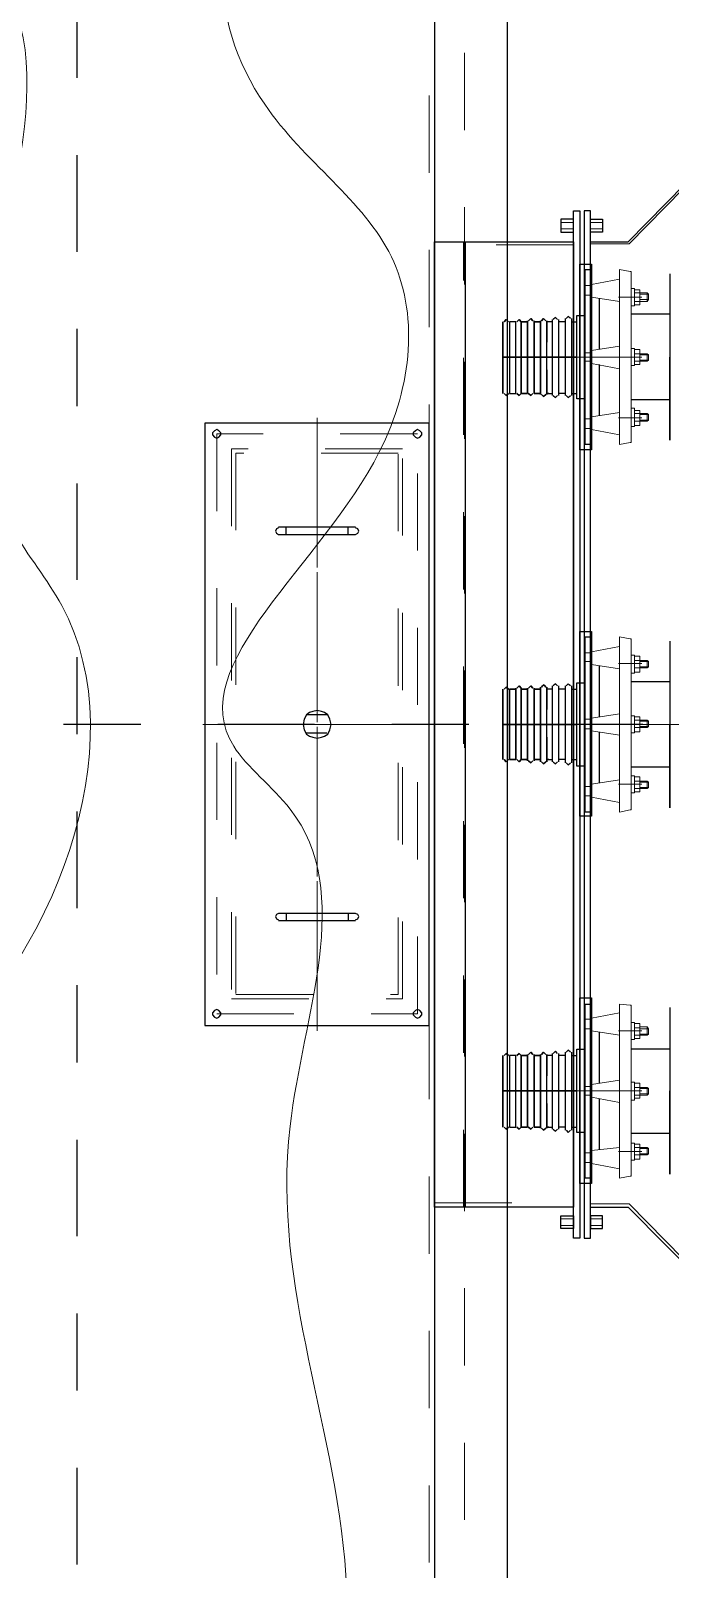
# Model space of a CAD drawing. Header units: metres. Extents: x 530959 to 531458, y 2674234 to 2674577.
# Drawn here: x 531160.26 to 531161.088, y 2674393.584 to 2674395.576 of the extents above; entities that cross this region are included whole.
import ezdxf

# ---------------------------------------------------------------- set-up
doc = ezdxf.new("R2010")
doc.units = ezdxf.units.M
doc.linetypes.add('CENTER', pattern=[2, 1.25, -0.25, 0.25, -0.25])
doc.linetypes.add('PDF_IMPORT', pattern=[1, 0.8, -0.2])
doc.layers.add('IDT', color=7, linetype='Continuous')

# ---------------------------------------------------------------- blocks, each defined once
blk = doc.blocks.new('IDT')
at = {"layer": 'IDT', "color": 8, "linetype": 'CENTER', "ltscale": 0.1}
for p, q in [((15.8275, 7.4232), (15.8275, 16.5476)), ((12.5447, 11.9854), (27.1642, 11.9854))]:
    blk.add_line(p, q, dxfattribs=at)
at = {"layer": 'IDT', "color": 0, "lineweight": 25}
for p, q in [((15.2701, 9.6603), (15.2701, 14.3091)), ((15.3642, 9.7654), (15.3642, 14.2039)), ((15.1138, 12.6105), (14.9382, 12.7876)), ((15.1622, 12.6382), (15.147, 12.6382)), ((15.147, 12.6382), (15.147, 12.6216)), ((15.1705, 12.6507), (15.1622, 12.6507)), ((15.1622, 12.6507), (15.1622, 11.3201)), ((15.1622, 12.6216), (15.1622, 12.6382)), ((15.1705, 11.3201), (15.1705, 12.6507)), ((15.1761, 12.6507), (15.1844, 12.6507)), ((15.1761, 11.3201), (15.1761, 12.6507)), ((15.1844, 12.6507), (15.1844, 11.3201)), ((15.1844, 12.6382), (15.201, 12.6382)), ((15.1844, 12.6216), (15.1844, 12.6382)), ((15.201, 12.6382), (15.201, 12.6216)), ((15.147, 12.6216), (15.1622, 12.6216)), ((15.201, 12.6216), (15.1844, 12.6216)), ((15.1622, 12.6105), (15.1138, 12.6105)), ((15.1844, 12.6105), (15.3642, 12.6105)), ((15.1844, 11.3602), (15.1844, 12.6105)), ((15.3241, 12.6105), (15.3241, 11.3602)), ((15.3642, 12.6105), (15.3642, 11.3602)), ((15.1609, 12.3394), (15.1609, 12.5801)), ((15.1609, 12.5801), (15.1761, 12.5801)), ((15.1609, 12.3477), (15.1609, 12.5732)), ((15.1609, 12.5732), (15.1692, 12.5732)), ((15.1692, 12.5732), (15.1692, 12.3477)), ((15.1761, 12.5801), (15.1761, 12.3394)), ((15.0599, 12.4598), (15.0599, 12.5677)), ((15.0599, 12.5677), (15.0599, 12.4598)), ((15.1512, 12.4708), (15.1512, 12.5359)), ((15.0599, 12.5151), (15.1097, 12.5151)), ((15.1692, 12.5137), (15.1802, 12.5137)), ((15.1802, 12.5137), (15.1802, 12.4058)), ((15.1913, 12.5137), (15.1885, 12.511)), ((15.1941, 12.511), (15.1913, 12.5137)), ((15.1871, 12.5068), (15.1802, 12.5068)), ((15.1871, 12.4598), (15.1871, 12.511)), ((15.1954, 12.4598), (15.1954, 12.511)), ((15.1954, 12.5068), (15.2037, 12.5068)), ((15.2037, 12.4598), (15.2037, 12.5096)), ((15.2079, 12.5123), (15.2051, 12.5096)), ((15.2106, 12.5096), (15.2079, 12.5123)), ((15.212, 12.4598), (15.212, 12.5096)), ((15.2189, 12.5068), (15.212, 12.5068)), ((15.2162, 12.5068), (15.2189, 12.5068)), ((15.2189, 12.4764), (15.2189, 12.5082)), ((15.2189, 12.5082), (15.2189, 12.4598)), ((15.2203, 12.5082), (15.2231, 12.511)), ((15.2231, 12.511), (15.2203, 12.5082)), ((15.2231, 12.511), (15.2259, 12.5082)), ((15.2259, 12.5082), (15.2231, 12.511)), ((15.2272, 12.4598), (15.2272, 12.5082)), ((15.2272, 12.5082), (15.2272, 12.4598)), ((15.2355, 12.5068), (15.2272, 12.5068)), ((15.2272, 12.5068), (15.2355, 12.5068)), ((15.2355, 12.4598), (15.2355, 12.5068)), ((15.2355, 12.5068), (15.2355, 12.4598)), ((15.2355, 12.4598), (15.2355, 12.5068)), ((15.2369, 12.5068), (15.2397, 12.5096)), ((15.2397, 12.5096), (15.2369, 12.5068)), ((15.2397, 12.5096), (15.2425, 12.5068)), ((15.2425, 12.5068), (15.2397, 12.5096)), ((15.2521, 12.5068), (15.2438, 12.5068)), ((15.2438, 12.5068), (15.2438, 12.4598)), ((15.2438, 12.4598), (15.2438, 12.5068)), ((15.2438, 12.5068), (15.2521, 12.5068)), ((15.2521, 12.5068), (15.2549, 12.5096)), ((15.2549, 12.5096), (15.2521, 12.5068)), ((15.2521, 12.4598), (15.2521, 12.5068)), ((15.2521, 12.5068), (15.2521, 12.4598)), ((15.2549, 12.5096), (15.2577, 12.5068)), ((15.2577, 12.5068), (15.2549, 12.5096)), ((15.2674, 12.5068), (15.2591, 12.5068)), ((15.2591, 12.5068), (15.2591, 12.4598)), ((15.2674, 12.5068), (15.2591, 12.5068)), ((15.2591, 12.5068), (15.2591, 12.4598)), ((15.2674, 12.4598), (15.2674, 12.5068)), ((15.2674, 12.4598), (15.2674, 12.5068)), ((15.2687, 12.5068), (15.2715, 12.5096)), ((15.2715, 12.5096), (15.2687, 12.5068)), ((15.2715, 12.5096), (15.2743, 12.5068)), ((15.2743, 12.5068), (15.2715, 12.5096)), ((15.2757, 12.4598), (15.2757, 12.5068)), ((15.2757, 12.5068), (15.2757, 12.4141)), ((15.2757, 12.4141), (15.2757, 12.5068)), ((15.2757, 12.5068), (15.2757, 12.4598)), ((15.0599, 12.3519), (15.0599, 12.4598)), ((15.2757, 12.4598), (15.1802, 12.4598)), ((15.1802, 12.4598), (15.2757, 12.4598)), ((15.1871, 12.41), (15.1871, 12.4598)), ((15.1954, 12.41), (15.1954, 12.4598)), ((15.2037, 12.4114), (15.2037, 12.4598)), ((15.212, 12.4114), (15.212, 12.4598)), ((15.2189, 12.4598), (15.2189, 12.4128)), ((15.2272, 12.4598), (15.2272, 12.4128)), ((15.2272, 12.4128), (15.2272, 12.4598)), ((15.2355, 12.4128), (15.2355, 12.4598)), ((15.2355, 12.4598), (15.2355, 12.4128)), ((15.2355, 12.4128), (15.2355, 12.4598)), ((15.2438, 12.4598), (15.2438, 12.4128)), ((15.2438, 12.4128), (15.2438, 12.4598)), ((15.2521, 12.4598), (15.2521, 12.4141)), ((15.2521, 12.4141), (15.2521, 12.4598)), ((15.2591, 12.4598), (15.2591, 12.4141)), ((15.2591, 12.4598), (15.2591, 12.4141)), ((15.2674, 12.4141), (15.2674, 12.4598)), ((15.2674, 12.4141), (15.2674, 12.4598)), ((15.1512, 12.3837), (15.1512, 12.4501)), ((15.2189, 12.4128), (15.2189, 12.4404)), ((15.1871, 12.4141), (15.1802, 12.4141)), ((15.1954, 12.4141), (15.2037, 12.4141)), ((15.212, 12.4141), (15.2189, 12.4141)), ((15.2355, 12.4141), (15.2272, 12.4141)), ((15.2272, 12.4141), (15.2355, 12.4141)), ((15.2521, 12.4141), (15.2438, 12.4141)), ((15.2438, 12.4141), (15.2521, 12.4141)), ((15.2549, 12.4114), (15.2521, 12.4141)), ((15.2521, 12.4141), (15.2549, 12.4114)), ((15.2577, 12.4141), (15.2549, 12.4114)), ((15.2549, 12.4114), (15.2577, 12.4141)), ((15.2591, 12.4141), (15.2674, 12.4141)), ((15.2591, 12.4141), (15.2674, 12.4141)), ((15.2715, 12.4114), (15.2687, 12.4141)), ((15.2687, 12.4141), (15.2715, 12.4114)), ((15.2743, 12.4141), (15.2715, 12.4114)), ((15.2715, 12.4114), (15.2743, 12.4141)), ((15.0599, 12.4058), (15.1097, 12.4058)), ((15.1802, 12.4058), (15.1692, 12.4058)), ((15.1885, 12.41), (15.1913, 12.4072)), ((15.1913, 12.4072), (15.1941, 12.41)), ((15.2051, 12.4114), (15.2079, 12.4086)), ((15.2079, 12.4086), (15.2106, 12.4114)), ((15.2231, 12.41), (15.2203, 12.4128)), ((15.2203, 12.4128), (15.2231, 12.41)), ((15.2259, 12.4128), (15.2231, 12.41)), ((15.2231, 12.41), (15.2259, 12.4128)), ((15.2397, 12.41), (15.2369, 12.4128)), ((15.2369, 12.4128), (15.2397, 12.41)), ((15.2425, 12.4128), (15.2397, 12.41)), ((15.2397, 12.41), (15.2425, 12.4128)), ((15.6616, 12.3754), (15.3711, 12.3754)), ((15.3711, 12.3754), (15.3711, 11.5953)), ((15.6616, 12.3754), (15.3711, 12.3754)), ((15.3711, 12.3754), (15.3711, 11.5953)), ((15.6616, 11.5953), (15.6616, 12.3754)), ((15.6616, 11.5953), (15.6616, 12.3754)), ((15.3835, 12.3643), (15.3808, 12.3616)), ((15.3835, 12.3643), (15.3808, 12.3616)), ((15.3808, 12.3616), (15.3808, 12.3588)), ((15.3808, 12.3616), (15.3808, 12.3588)), ((15.3808, 12.3588), (15.3835, 12.356)), ((15.3808, 12.3588), (15.3835, 12.356)), ((15.3863, 12.3657), (15.3835, 12.3643)), ((15.3863, 12.3657), (15.3835, 12.3643)), ((15.3835, 12.356), (15.3863, 12.3547)), ((15.3835, 12.356), (15.3863, 12.3547)), ((15.3891, 12.3643), (15.3863, 12.3657)), ((15.3891, 12.3643), (15.3863, 12.3657)), ((15.3863, 12.3547), (15.3891, 12.356)), ((15.3863, 12.3547), (15.3891, 12.356)), ((15.3918, 12.3616), (15.3891, 12.3643)), ((15.3918, 12.3616), (15.3891, 12.3643)), ((15.3891, 12.356), (15.3918, 12.3588)), ((15.3891, 12.356), (15.3918, 12.3588)), ((15.3918, 12.3588), (15.3918, 12.3616)), ((15.3918, 12.3588), (15.3918, 12.3616)), ((15.6436, 12.3643), (15.6408, 12.3616)), ((15.6436, 12.3643), (15.6408, 12.3616)), ((15.6408, 12.3616), (15.6408, 12.3588)), ((15.6408, 12.3616), (15.6408, 12.3588)), ((15.6408, 12.3588), (15.6436, 12.356)), ((15.6408, 12.3588), (15.6436, 12.356)), ((15.6463, 12.3657), (15.6436, 12.3643)), ((15.6463, 12.3657), (15.6436, 12.3643)), ((15.6436, 12.356), (15.6463, 12.3547)), ((15.6436, 12.356), (15.6463, 12.3547)), ((15.6491, 12.3643), (15.6463, 12.3657)), ((15.6491, 12.3643), (15.6463, 12.3657)), ((15.6463, 12.3547), (15.6491, 12.356)), ((15.6463, 12.3547), (15.6491, 12.356)), ((15.6519, 12.3616), (15.6491, 12.3643)), ((15.6519, 12.3616), (15.6491, 12.3643)), ((15.6491, 12.356), (15.6519, 12.3588)), ((15.6491, 12.356), (15.6519, 12.3588)), ((15.6519, 12.3588), (15.6519, 12.3616)), ((15.6519, 12.3588), (15.6519, 12.3616)), ((15.1692, 12.3477), (15.1609, 12.3477)), ((15.1761, 12.3394), (15.1609, 12.3394)), ((15.4638, 12.2371), (15.4624, 12.2343)), ((15.4624, 12.2343), (15.4638, 12.2316)), ((15.4665, 12.2385), (15.4638, 12.2371)), ((15.4665, 12.2399), (15.4762, 12.2399)), ((15.4762, 12.2399), (15.5564, 12.2399)), ((15.4762, 12.2302), (15.4762, 12.2399)), ((15.5564, 12.2399), (15.5661, 12.2399)), ((15.5564, 12.2302), (15.5564, 12.2399)), ((15.5689, 12.2371), (15.5661, 12.2385)), ((15.5703, 12.2343), (15.5689, 12.2371)), ((15.5689, 12.2316), (15.5703, 12.2343)), ((15.4638, 12.2316), (15.4665, 12.2302)), ((15.4665, 12.2302), (15.4762, 12.2302)), ((15.4762, 12.2302), (15.5661, 12.2302)), ((15.5661, 12.2302), (15.5689, 12.2316)), ((15.1609, 11.865), (15.1609, 12.1043)), ((15.1609, 12.1043), (15.1761, 12.1043)), ((15.1609, 11.8719), (15.1609, 12.0988)), ((15.1609, 12.0988), (15.1692, 12.0988)), ((15.1692, 12.0988), (15.1692, 11.8719)), ((15.1761, 12.1043), (15.1761, 11.865)), ((15.0599, 11.9854), (15.0599, 12.0932)), ((15.0599, 12.0932), (15.0599, 11.9854)), ((15.1512, 11.995), (15.1512, 12.0614)), ((15.0599, 12.0407), (15.1097, 12.0407)), ((15.1692, 12.0393), (15.1802, 12.0393)), ((15.1802, 12.0393), (15.1802, 11.9314)), ((15.1871, 11.9854), (15.1871, 12.0352)), ((15.1913, 12.0379), (15.1885, 12.0352)), ((15.1941, 12.0352), (15.1913, 12.0379)), ((15.1954, 11.9854), (15.1954, 12.0352)), ((15.2079, 12.0365), (15.2051, 12.0338)), ((15.2106, 12.0338), (15.2079, 12.0365)), ((15.2203, 12.0338), (15.2231, 12.0365)), ((15.2231, 12.0365), (15.2203, 12.0338)), ((15.2231, 12.0365), (15.2259, 12.0338)), ((15.2259, 12.0338), (15.2231, 12.0365)), ((15.2369, 12.0324), (15.2397, 12.0352)), ((15.2397, 12.0352), (15.2369, 12.0324)), ((15.2397, 12.0352), (15.2425, 12.0324)), ((15.2425, 12.0324), (15.2397, 12.0352)), ((15.1871, 12.031), (15.1802, 12.031)), ((15.1954, 12.031), (15.2037, 12.031)), ((15.2037, 11.9854), (15.2037, 12.0338)), ((15.212, 11.9854), (15.212, 12.0338)), ((15.2189, 12.031), (15.212, 12.031)), ((15.2162, 12.031), (15.2189, 12.031)), ((15.2189, 12.002), (15.2189, 12.0338)), ((15.2189, 12.0338), (15.2189, 11.9854)), ((15.2272, 11.9854), (15.2272, 12.0338)), ((15.2272, 12.0338), (15.2272, 11.9854)), ((15.2355, 12.031), (15.2272, 12.031)), ((15.2272, 12.031), (15.2355, 12.031)), ((15.2355, 11.9854), (15.2355, 12.0324)), ((15.2355, 12.0324), (15.2355, 11.9854)), ((15.2355, 11.9854), (15.2355, 12.0324)), ((15.2438, 11.9854), (15.2438, 12.0324)), ((15.2438, 12.0324), (15.2438, 11.9854)), ((15.2521, 12.031), (15.2438, 12.031)), ((15.2438, 12.031), (15.2521, 12.031)), ((15.2521, 12.031), (15.2549, 12.0338)), ((15.2549, 12.0338), (15.2521, 12.031)), ((15.2521, 11.9854), (15.2521, 12.031)), ((15.2521, 12.031), (15.2521, 11.9854)), ((15.2549, 12.0338), (15.2577, 12.031)), ((15.2577, 12.031), (15.2549, 12.0338)), ((15.2674, 12.031), (15.2591, 12.031)), ((15.2591, 12.031), (15.2591, 11.9854)), ((15.2591, 11.9854), (15.2591, 12.031)), ((15.2591, 12.031), (15.2674, 12.031)), ((15.2674, 11.9854), (15.2674, 12.031)), ((15.2674, 12.031), (15.2674, 11.9854)), ((15.2687, 12.031), (15.2715, 12.0338)), ((15.2715, 12.0338), (15.2687, 12.031)), ((15.2715, 12.0338), (15.2743, 12.031)), ((15.2743, 12.031), (15.2715, 12.0338)), ((15.2757, 11.9854), (15.2757, 12.031)), ((15.2757, 12.031), (15.2757, 11.9397)), ((15.2757, 11.9397), (15.2757, 12.031)), ((15.2757, 12.031), (15.2757, 11.9854)), ((15.5025, 11.9978), (15.4997, 11.9923)), ((15.5066, 12.0006), (15.5025, 11.9978)), ((15.5302, 11.9964), (15.5039, 11.9964)), ((15.5108, 12.002), (15.5066, 12.0006)), ((15.5163, 12.0033), (15.5108, 12.002)), ((15.5219, 12.002), (15.5163, 12.0033)), ((15.526, 12.0006), (15.5219, 12.002)), ((15.5302, 11.9978), (15.526, 12.0006)), ((15.5329, 11.9923), (15.5302, 11.9978)), ((15.0599, 11.8775), (15.0599, 11.9854)), ((15.1512, 11.9093), (15.1512, 11.9757)), ((15.2757, 11.9854), (15.1802, 11.9854)), ((15.1802, 11.9854), (15.2757, 11.9854)), ((15.1871, 11.9356), (15.1871, 11.9854)), ((15.1954, 11.9356), (15.1954, 11.9854)), ((15.2037, 11.9356), (15.2037, 11.9854)), ((15.212, 11.9356), (15.212, 11.9854)), ((15.2189, 11.9854), (15.2189, 11.937)), ((15.2272, 11.9854), (15.2272, 11.937)), ((15.2272, 11.937), (15.2272, 11.9854)), ((15.2355, 11.9854), (15.2355, 11.9383)), ((15.2355, 11.9383), (15.2355, 11.9854)), ((15.2355, 11.9383), (15.2355, 11.9854)), ((15.2438, 11.9854), (15.2438, 11.9383)), ((15.2438, 11.9383), (15.2438, 11.9854)), ((15.2521, 11.9383), (15.2521, 11.9854)), ((15.2521, 11.9854), (15.2521, 11.9383)), ((15.2591, 11.9854), (15.2591, 11.9383)), ((15.2591, 11.9383), (15.2591, 11.9854)), ((15.2674, 11.9854), (15.2674, 11.9397)), ((15.2674, 11.9397), (15.2674, 11.9854)), ((15.4997, 11.9923), (15.4983, 11.9854)), ((15.4983, 11.9854), (15.4997, 11.9784)), ((15.4997, 11.9784), (15.5025, 11.9729)), ((15.5302, 11.9729), (15.5329, 11.9784)), ((15.5343, 11.9854), (15.5329, 11.9923)), ((15.5329, 11.9784), (15.5343, 11.9854)), ((15.2189, 11.937), (15.2189, 11.966)), ((15.5025, 11.9729), (15.5066, 11.9701)), ((15.5039, 11.9729), (15.5302, 11.9729)), ((15.5066, 11.9701), (15.5108, 11.9688)), ((15.5108, 11.9688), (15.5163, 11.9674)), ((15.5163, 11.9674), (15.5219, 11.9688)), ((15.5219, 11.9688), (15.526, 11.9701)), ((15.526, 11.9701), (15.5302, 11.9729)), ((15.1871, 11.9397), (15.1802, 11.9397)), ((15.1885, 11.9356), (15.1899, 11.9342)), ((15.1913, 11.9328), (15.1941, 11.9356)), ((15.1954, 11.9397), (15.2037, 11.9397)), ((15.2051, 11.9356), (15.2065, 11.9342)), ((15.2079, 11.9328), (15.2106, 11.9356)), ((15.212, 11.9397), (15.2189, 11.9397)), ((15.2217, 11.9356), (15.2203, 11.937)), ((15.2203, 11.937), (15.2217, 11.9356)), ((15.2231, 11.9342), (15.2217, 11.9356)), ((15.2217, 11.9356), (15.2231, 11.9342)), ((15.2245, 11.9356), (15.2231, 11.9342)), ((15.2231, 11.9342), (15.2245, 11.9356)), ((15.2259, 11.937), (15.2245, 11.9356)), ((15.2245, 11.9356), (15.2259, 11.937)), ((15.2355, 11.9397), (15.2272, 11.9397)), ((15.2272, 11.9397), (15.2355, 11.9397)), ((15.2397, 11.9356), (15.2369, 11.9383)), ((15.2369, 11.9383), (15.2397, 11.9356)), ((15.2425, 11.9383), (15.2397, 11.9356)), ((15.2397, 11.9356), (15.2425, 11.9383)), ((15.2521, 11.9397), (15.2438, 11.9397)), ((15.2438, 11.9397), (15.2521, 11.9397)), ((15.2549, 11.9356), (15.2521, 11.9383)), ((15.2521, 11.9383), (15.2549, 11.9356)), ((15.2577, 11.9383), (15.2549, 11.9356)), ((15.2549, 11.9356), (15.2577, 11.9383)), ((15.2674, 11.9397), (15.2591, 11.9397)), ((15.2591, 11.9397), (15.2674, 11.9397)), ((15.2715, 11.937), (15.2687, 11.9397)), ((15.2687, 11.9397), (15.2715, 11.937)), ((15.2743, 11.9397), (15.2715, 11.937)), ((15.2715, 11.937), (15.2743, 11.9397)), ((15.0599, 11.93), (15.1097, 11.93)), ((15.1802, 11.9314), (15.1692, 11.9314)), ((15.1899, 11.9342), (15.1913, 11.9328)), ((15.2065, 11.9342), (15.2079, 11.9328)), ((15.1692, 11.8719), (15.1609, 11.8719)), ((15.1761, 11.865), (15.1609, 11.865)), ((15.4638, 11.7378), (15.4624, 11.735)), ((15.4665, 11.7392), (15.4638, 11.7378)), ((15.5564, 11.7392), (15.4665, 11.7392)), ((15.4762, 11.7392), (15.4762, 11.7295)), ((15.5661, 11.7392), (15.5564, 11.7392)), ((15.5564, 11.7392), (15.5564, 11.7295)), ((15.5689, 11.7378), (15.5661, 11.7392)), ((15.5703, 11.735), (15.5689, 11.7378)), ((15.4624, 11.735), (15.4638, 11.7322)), ((15.4638, 11.7322), (15.4665, 11.7309)), ((15.4762, 11.7295), (15.4665, 11.7295)), ((15.5564, 11.7295), (15.4762, 11.7295)), ((15.5661, 11.7295), (15.5564, 11.7295)), ((15.5661, 11.7309), (15.5689, 11.7322)), ((15.5689, 11.7322), (15.5703, 11.735)), ((15.0599, 11.5096), (15.0599, 11.6174)), ((15.0599, 11.6174), (15.0599, 11.5096)), ((15.1609, 11.3892), (15.1609, 11.6299)), ((15.1609, 11.6299), (15.1761, 11.6299)), ((15.1609, 11.3961), (15.1609, 11.623)), ((15.1609, 11.623), (15.1692, 11.623)), ((15.1692, 11.623), (15.1692, 11.3961)), ((15.1761, 11.6299), (15.1761, 11.3892)), ((15.3835, 11.6133), (15.3808, 11.6105)), ((15.3835, 11.6133), (15.3808, 11.6105)), ((15.3808, 11.6105), (15.3808, 11.6078)), ((15.3808, 11.6105), (15.3808, 11.6078)), ((15.3808, 11.6078), (15.3835, 11.605)), ((15.3808, 11.6078), (15.3835, 11.605)), ((15.3863, 11.6147), (15.3835, 11.6133)), ((15.3863, 11.6147), (15.3835, 11.6133)), ((15.3835, 11.605), (15.3863, 11.6036)), ((15.3835, 11.605), (15.3863, 11.6036)), ((15.3891, 11.6133), (15.3863, 11.6147)), ((15.3891, 11.6133), (15.3863, 11.6147)), ((15.3863, 11.6036), (15.3891, 11.605)), ((15.3863, 11.6036), (15.3891, 11.605)), ((15.3918, 11.6105), (15.3891, 11.6133)), ((15.3918, 11.6105), (15.3891, 11.6133)), ((15.3891, 11.605), (15.3918, 11.6078)), ((15.3891, 11.605), (15.3918, 11.6078)), ((15.3918, 11.6078), (15.3918, 11.6105)), ((15.3918, 11.6078), (15.3918, 11.6105)), ((15.6436, 11.6133), (15.6408, 11.6105)), ((15.6436, 11.6133), (15.6408, 11.6105)), ((15.6408, 11.6105), (15.6408, 11.6078)), ((15.6408, 11.6105), (15.6408, 11.6078)), ((15.6408, 11.6078), (15.6436, 11.605)), ((15.6408, 11.6078), (15.6436, 11.605)), ((15.6463, 11.6147), (15.6436, 11.6133)), ((15.6463, 11.6147), (15.6436, 11.6133)), ((15.6436, 11.605), (15.6463, 11.6036)), ((15.6436, 11.605), (15.6463, 11.6036)), ((15.6491, 11.6133), (15.6463, 11.6147)), ((15.6491, 11.6133), (15.6463, 11.6147)), ((15.6463, 11.6036), (15.6491, 11.605)), ((15.6463, 11.6036), (15.6491, 11.605)), ((15.6519, 11.6105), (15.6491, 11.6133)), ((15.6519, 11.6105), (15.6491, 11.6133)), ((15.6491, 11.605), (15.6519, 11.6078)), ((15.6491, 11.605), (15.6519, 11.6078)), ((15.6519, 11.6078), (15.6519, 11.6105)), ((15.6519, 11.6078), (15.6519, 11.6105)), ((15.1512, 11.5192), (15.1512, 11.5856)), ((15.3711, 11.5953), (15.6616, 11.5953)), ((15.3711, 11.5953), (15.6616, 11.5953)), ((15.0599, 11.5649), (15.1097, 11.5649)), ((15.1692, 11.5635), (15.1802, 11.5635)), ((15.1802, 11.5635), (15.1802, 11.4556)), ((15.1871, 11.5566), (15.1802, 11.5566)), ((15.1871, 11.5096), (15.1871, 11.5594)), ((15.1913, 11.5621), (15.1885, 11.5594)), ((15.1941, 11.5594), (15.1913, 11.5621)), ((15.1954, 11.5096), (15.1954, 11.5594)), ((15.1954, 11.5566), (15.2037, 11.5566)), ((15.2037, 11.5096), (15.2037, 11.5594)), ((15.2079, 11.5621), (15.2051, 11.5594)), ((15.2106, 11.5594), (15.2079, 11.5621)), ((15.212, 11.5096), (15.212, 11.5594)), ((15.2189, 11.5566), (15.212, 11.5566)), ((15.2162, 11.5566), (15.2189, 11.5566)), ((15.2189, 11.5262), (15.2189, 11.558)), ((15.2189, 11.558), (15.2189, 11.5096)), ((15.2203, 11.558), (15.2231, 11.5607)), ((15.2231, 11.5607), (15.2203, 11.558)), ((15.2231, 11.5607), (15.2259, 11.558)), ((15.2259, 11.558), (15.2231, 11.5607)), ((15.2272, 11.5096), (15.2272, 11.558)), ((15.2272, 11.558), (15.2272, 11.5096)), ((15.2355, 11.5566), (15.2272, 11.5566)), ((15.2272, 11.5566), (15.2355, 11.5566)), ((15.2355, 11.5096), (15.2355, 11.5566)), ((15.2355, 11.5566), (15.2355, 11.5096)), ((15.2355, 11.5096), (15.2355, 11.5566)), ((15.2369, 11.5566), (15.2397, 11.5594)), ((15.2397, 11.5594), (15.2369, 11.5566)), ((15.2397, 11.5594), (15.2425, 11.5566)), ((15.2425, 11.5566), (15.2397, 11.5594)), ((15.2521, 11.5566), (15.2438, 11.5566)), ((15.2438, 11.5566), (15.2438, 11.5096)), ((15.2438, 11.5096), (15.2438, 11.5566)), ((15.2438, 11.5566), (15.2521, 11.5566)), ((15.2521, 11.5566), (15.2549, 11.5594)), ((15.2549, 11.5594), (15.2521, 11.5566)), ((15.2521, 11.5096), (15.2521, 11.5566)), ((15.2521, 11.5566), (15.2521, 11.5096)), ((15.2549, 11.5594), (15.2577, 11.5566)), ((15.2577, 11.5566), (15.2549, 11.5594)), ((15.2674, 11.5566), (15.2591, 11.5566)), ((15.2591, 11.5566), (15.2591, 11.5096)), ((15.2674, 11.5566), (15.2591, 11.5566)), ((15.2591, 11.5566), (15.2591, 11.5096)), ((15.2674, 11.5096), (15.2674, 11.5566)), ((15.2674, 11.5096), (15.2674, 11.5566)), ((15.2687, 11.5566), (15.2715, 11.5594)), ((15.2715, 11.5594), (15.2687, 11.5566)), ((15.2715, 11.5594), (15.2743, 11.5566)), ((15.2743, 11.5566), (15.2715, 11.5594)), ((15.2757, 11.5096), (15.2757, 11.5566)), ((15.2757, 11.5566), (15.2757, 11.4639)), ((15.2757, 11.4639), (15.2757, 11.5566)), ((15.2757, 11.5566), (15.2757, 11.5096)), ((15.0599, 11.4017), (15.0599, 11.5096)), ((15.1512, 11.4335), (15.1512, 11.4999)), ((15.2757, 11.5096), (15.1802, 11.5096)), ((15.1802, 11.5096), (15.2757, 11.5096)), ((15.1871, 11.4598), (15.1871, 11.5096)), ((15.1954, 11.4598), (15.1954, 11.5096)), ((15.2037, 11.4611), (15.2037, 11.5096)), ((15.212, 11.4611), (15.212, 11.5096)), ((15.2189, 11.5096), (15.2189, 11.4625)), ((15.2272, 11.5096), (15.2272, 11.4625)), ((15.2272, 11.4625), (15.2272, 11.5096)), ((15.2355, 11.4625), (15.2355, 11.5096)), ((15.2355, 11.5096), (15.2355, 11.4625)), ((15.2355, 11.4625), (15.2355, 11.5096)), ((15.2438, 11.5096), (15.2438, 11.4625)), ((15.2438, 11.4625), (15.2438, 11.5096)), ((15.2521, 11.5096), (15.2521, 11.4639)), ((15.2521, 11.4639), (15.2521, 11.5096)), ((15.2591, 11.5096), (15.2591, 11.4639)), ((15.2591, 11.5096), (15.2591, 11.4639)), ((15.2674, 11.4639), (15.2674, 11.5096)), ((15.2674, 11.4639), (15.2674, 11.5096)), ((15.2189, 11.4625), (15.2189, 11.4902)), ((15.1871, 11.4639), (15.1802, 11.4639)), ((15.1885, 11.4598), (15.1913, 11.457)), ((15.1913, 11.457), (15.1941, 11.4598)), ((15.1954, 11.4639), (15.2037, 11.4639)), ((15.2051, 11.4611), (15.2079, 11.4584)), ((15.2079, 11.4584), (15.2106, 11.4611)), ((15.212, 11.4639), (15.2189, 11.4639)), ((15.2231, 11.4598), (15.2203, 11.4625)), ((15.2203, 11.4625), (15.2231, 11.4598)), ((15.2259, 11.4625), (15.2231, 11.4598)), ((15.2231, 11.4598), (15.2259, 11.4625)), ((15.2355, 11.4639), (15.2272, 11.4639)), ((15.2272, 11.4639), (15.2355, 11.4639)), ((15.2397, 11.4598), (15.2369, 11.4625)), ((15.2369, 11.4625), (15.2397, 11.4598)), ((15.2425, 11.4625), (15.2397, 11.4598)), ((15.2397, 11.4598), (15.2425, 11.4625)), ((15.2521, 11.4639), (15.2438, 11.4639)), ((15.2438, 11.4639), (15.2521, 11.4639)), ((15.2549, 11.4611), (15.2521, 11.4639)), ((15.2521, 11.4639), (15.2549, 11.4611)), ((15.2577, 11.4639), (15.2549, 11.4611)), ((15.2549, 11.4611), (15.2577, 11.4639)), ((15.2591, 11.4639), (15.2674, 11.4639)), ((15.2591, 11.4639), (15.2674, 11.4639)), ((15.2715, 11.4611), (15.2687, 11.4639)), ((15.2687, 11.4639), (15.2715, 11.4611)), ((15.2743, 11.4639), (15.2715, 11.4611)), ((15.2715, 11.4611), (15.2743, 11.4639)), ((15.0599, 11.4542), (15.1097, 11.4542)), ((15.1802, 11.4556), (15.1692, 11.4556)), ((15.1692, 11.3961), (15.1609, 11.3961)), ((15.1761, 11.3892), (15.1609, 11.3892)), ((15.1138, 11.3602), (14.9382, 11.1818)), ((15.1622, 11.3602), (15.1138, 11.3602)), ((15.3642, 11.3602), (15.1844, 11.3602)), ((15.147, 11.3311), (15.147, 11.3477)), ((15.147, 11.3477), (15.1622, 11.3477)), ((15.1622, 11.3477), (15.1622, 11.3311)), ((15.201, 11.3477), (15.1844, 11.3477)), ((15.1844, 11.3477), (15.1844, 11.3311)), ((15.201, 11.3311), (15.201, 11.3477)), ((15.1622, 11.3311), (15.147, 11.3311)), ((15.1622, 11.3201), (15.1705, 11.3201)), ((15.1844, 11.3201), (15.1761, 11.3201)), ((15.1844, 11.3311), (15.201, 11.3311))]:
    blk.add_line(p, q, dxfattribs=at)
at = {"layer": 'IDT', "color": 0, "linetype": 'PDF_IMPORT', "lineweight": 13, "ltscale": 0.113333}
blk.add_line((15.3254, 9.7156), (15.3254, 14.2537), dxfattribs=at)
at = {"layer": 'IDT', "color": 0, "linetype": 'PDF_IMPORT', "lineweight": 13, "ltscale": 0.0125}
for p, q in [((15.3711, 9.7709), (15.3711, 14.1984)), ((15.3268, 12.6105), (15.3268, 11.3602)), ((15.1124, 11.3629), (14.9368, 11.1845)), ((15.1622, 11.3629), (15.1124, 11.3629))]:
    blk.add_line(p, q, dxfattribs=at)
at = {"layer": 'IDT', "color": 0, "linetype": 'PDF_IMPORT', "lineweight": 13, "ltscale": 0.03}
for p, q in [((15.1124, 12.6064), (14.9368, 12.7848)), ((15.1622, 12.6064), (15.1124, 12.6064))]:
    blk.add_line(p, q, dxfattribs=at)
at = {"layer": 'IDT', "color": 0, "lineweight": 13}
for p, q in [((15.1622, 12.6341), (15.147, 12.6341)), ((15.147, 12.6341), (15.147, 12.6258)), ((15.1622, 12.6258), (15.1622, 12.6341)), ((15.1844, 12.6341), (15.201, 12.6341)), ((15.1844, 12.6258), (15.1844, 12.6341)), ((15.201, 12.6341), (15.201, 12.6258)), ((15.147, 12.6258), (15.1622, 12.6258)), ((15.201, 12.6258), (15.1844, 12.6258)), ((15.1111, 12.5704), (15.1249, 12.5732)), ((15.1249, 12.5732), (15.1249, 12.5704)), ((15.1097, 12.5691), (15.1097, 12.5704)), ((15.1097, 12.5704), (15.1111, 12.5704)), ((15.1097, 12.3519), (15.1097, 12.5691)), ((15.1249, 12.5704), (15.1249, 12.3505)), ((15.1249, 12.5608), (15.1609, 12.5538)), ((15.1609, 12.5538), (15.1609, 12.5372)), ((15.1609, 12.5525), (15.1705, 12.5525)), ((15.1609, 12.54), (15.1609, 12.5525)), ((15.1705, 12.5525), (15.1705, 12.54)), ((15.0875, 12.5414), (15.0889, 12.5428)), ((15.0875, 12.5345), (15.0875, 12.5414)), ((15.0875, 12.5414), (15.0986, 12.5414)), ((15.0875, 12.5345), (15.0889, 12.5331)), ((15.0986, 12.5345), (15.0875, 12.5345)), ((15.0889, 12.5331), (15.0889, 12.5428)), ((15.0889, 12.5428), (15.0986, 12.5428)), ((15.0986, 12.5331), (15.0889, 12.5331)), ((15.1263, 12.5386), (15.0958, 12.5386)), ((15.1055, 12.5483), (15.0986, 12.5483)), ((15.0986, 12.5483), (15.0986, 12.5428)), ((15.0986, 12.5303), (15.0986, 12.5455)), ((15.0986, 12.5428), (15.0986, 12.5331)), ((15.0986, 12.5428), (15.1055, 12.5428)), ((15.0986, 12.5331), (15.1055, 12.5331)), ((15.0986, 12.5289), (15.0986, 12.5331)), ((15.1097, 12.5497), (15.1055, 12.5497)), ((15.1055, 12.5497), (15.1055, 12.5276)), ((15.1055, 12.5428), (15.1055, 12.5483)), ((15.1055, 12.5303), (15.1055, 12.5455)), ((15.1055, 12.5331), (15.1055, 12.5428)), ((15.1055, 12.5331), (15.1055, 12.5289)), ((15.1097, 12.5276), (15.1097, 12.5497)), ((15.1609, 12.5372), (15.1249, 12.5331)), ((15.1705, 12.54), (15.1609, 12.54)), ((15.1055, 12.5289), (15.0986, 12.5289)), ((15.1055, 12.5276), (15.1097, 12.5276)), ((15.1249, 12.475), (15.1609, 12.4681)), ((15.0875, 12.4639), (15.0889, 12.4653)), ((15.0875, 12.457), (15.0875, 12.4639)), ((15.0875, 12.4639), (15.0986, 12.4639)), ((15.0875, 12.457), (15.0889, 12.4556)), ((15.0986, 12.457), (15.0875, 12.457)), ((15.0889, 12.4556), (15.0889, 12.4653)), ((15.0889, 12.4653), (15.0986, 12.4653)), ((15.0986, 12.4556), (15.0889, 12.4556)), ((15.1263, 12.4598), (15.0958, 12.4598)), ((15.1055, 12.4695), (15.0986, 12.4695)), ((15.0986, 12.4695), (15.0986, 12.4653)), ((15.0986, 12.4529), (15.0986, 12.4681)), ((15.0986, 12.4653), (15.0986, 12.4556)), ((15.0986, 12.4653), (15.1055, 12.4653)), ((15.0986, 12.4556), (15.1055, 12.4556)), ((15.0986, 12.4501), (15.0986, 12.4556)), ((15.1097, 12.4722), (15.1055, 12.4722)), ((15.1055, 12.4722), (15.1055, 12.4487)), ((15.1055, 12.4653), (15.1055, 12.4695)), ((15.1055, 12.4529), (15.1055, 12.4681)), ((15.1055, 12.4556), (15.1055, 12.4653)), ((15.1055, 12.4598), (15.2591, 12.4598)), ((15.2591, 12.4598), (15.1055, 12.4598)), ((15.1055, 12.4556), (15.1055, 12.4501)), ((15.1097, 12.4487), (15.1097, 12.4722)), ((15.2674, 12.4598), (15.1138, 12.4598)), ((15.1609, 12.4681), (15.1609, 12.4515)), ((15.1609, 12.4653), (15.1705, 12.4653)), ((15.1609, 12.4542), (15.1609, 12.4653)), ((15.1705, 12.4542), (15.1609, 12.4542)), ((15.1705, 12.4653), (15.1705, 12.4542)), ((15.1055, 12.4501), (15.0986, 12.4501)), ((15.1055, 12.4487), (15.1097, 12.4487)), ((15.1609, 12.4515), (15.1249, 12.4459)), ((15.1097, 12.3934), (15.1055, 12.3934)), ((15.1055, 12.3934), (15.1055, 12.3713)), ((15.1097, 12.3713), (15.1097, 12.3934)), ((15.0875, 12.3865), (15.0889, 12.3879)), ((15.0875, 12.3796), (15.0875, 12.3865)), ((15.0875, 12.3865), (15.0986, 12.3865)), ((15.0875, 12.3796), (15.0889, 12.3768)), ((15.0986, 12.3796), (15.0875, 12.3796)), ((15.0889, 12.3768), (15.0889, 12.3879)), ((15.0889, 12.3879), (15.0986, 12.3879)), ((15.0986, 12.3768), (15.0889, 12.3768)), ((15.1263, 12.3823), (15.0958, 12.3823)), ((15.1055, 12.392), (15.0986, 12.392)), ((15.0986, 12.392), (15.0986, 12.3879)), ((15.0986, 12.3754), (15.0986, 12.3892)), ((15.0986, 12.3879), (15.0986, 12.3782)), ((15.0986, 12.3879), (15.1055, 12.3879)), ((15.0986, 12.3782), (15.1055, 12.3782)), ((15.0986, 12.3726), (15.0986, 12.3782)), ((15.1055, 12.3879), (15.1055, 12.392)), ((15.1055, 12.3754), (15.1055, 12.3892)), ((15.1055, 12.3782), (15.1055, 12.3879)), ((15.1055, 12.3782), (15.1055, 12.3726)), ((15.1609, 12.3823), (15.1249, 12.3879)), ((15.1609, 12.3657), (15.1609, 12.3823)), ((15.1609, 12.3796), (15.1705, 12.3796)), ((15.1609, 12.3671), (15.1609, 12.3796)), ((15.1705, 12.3796), (15.1705, 12.3671)), ((15.1055, 12.3726), (15.0986, 12.3726)), ((15.1055, 12.3713), (15.1097, 12.3713)), ((15.1249, 12.3588), (15.1609, 12.3657)), ((15.1705, 12.3671), (15.1609, 12.3671)), ((15.1097, 12.3491), (15.1097, 12.3519)), ((15.1111, 12.3491), (15.1097, 12.3491)), ((15.1249, 12.3477), (15.1111, 12.3491)), ((15.1249, 12.3505), (15.1249, 12.3477)), ((15.1097, 12.0946), (15.1097, 12.096)), ((15.1097, 12.096), (15.1111, 12.096)), ((15.1097, 11.8761), (15.1097, 12.0946)), ((15.1111, 12.096), (15.1249, 12.0988)), ((15.1249, 12.0988), (15.1249, 12.0946)), ((15.1249, 12.0946), (15.1249, 11.8747)), ((15.1249, 12.0863), (15.1609, 12.0794)), ((15.1609, 12.0794), (15.1609, 12.0628)), ((15.1609, 12.078), (15.1705, 12.078)), ((15.1609, 12.0656), (15.1609, 12.078)), ((15.1705, 12.078), (15.1705, 12.0656)), ((15.0875, 12.067), (15.0889, 12.0683)), ((15.0875, 12.0601), (15.0875, 12.067)), ((15.0875, 12.067), (15.0986, 12.067)), ((15.0875, 12.0601), (15.0889, 12.0587)), ((15.0986, 12.0601), (15.0875, 12.0601)), ((15.0889, 12.0587), (15.0889, 12.0683)), ((15.0889, 12.0683), (15.0986, 12.0683)), ((15.0986, 12.0587), (15.0889, 12.0587)), ((15.1263, 12.0628), (15.0958, 12.0628)), ((15.1055, 12.0725), (15.0986, 12.0725)), ((15.0986, 12.0725), (15.0986, 12.0683)), ((15.0986, 12.0559), (15.0986, 12.0697)), ((15.0986, 12.0683), (15.0986, 12.0587)), ((15.0986, 12.0683), (15.1055, 12.0683)), ((15.0986, 12.0587), (15.1055, 12.0587)), ((15.0986, 12.0531), (15.0986, 12.0587)), ((15.1097, 12.0739), (15.1055, 12.0739)), ((15.1055, 12.0739), (15.1055, 12.0518)), ((15.1055, 12.0683), (15.1055, 12.0725)), ((15.1055, 12.0559), (15.1055, 12.0697)), ((15.1055, 12.0587), (15.1055, 12.0683)), ((15.1055, 12.0587), (15.1055, 12.0531)), ((15.1097, 12.0518), (15.1097, 12.0739)), ((15.1609, 12.0628), (15.1249, 12.0573)), ((15.1705, 12.0656), (15.1609, 12.0656)), ((15.1055, 12.0531), (15.0986, 12.0531)), ((15.1055, 12.0518), (15.1097, 12.0518)), ((15.1055, 11.995), (15.0986, 11.995)), ((15.0986, 11.995), (15.0986, 11.9895)), ((15.1097, 11.9964), (15.1055, 11.9964)), ((15.1055, 11.9964), (15.1055, 11.9743)), ((15.1055, 11.9895), (15.1055, 11.995)), ((15.1097, 11.9743), (15.1097, 11.9964)), ((15.1249, 11.9992), (15.1609, 11.9937)), ((15.2065, 11.9854), (13.8455, 11.9854)), ((15.0875, 11.9881), (15.0889, 11.9895)), ((15.0875, 11.9812), (15.0875, 11.9881)), ((15.0875, 11.9881), (15.0986, 11.9881)), ((15.0875, 11.9812), (15.0889, 11.9798)), ((15.0986, 11.9812), (15.0875, 11.9812)), ((15.0889, 11.9798), (15.0889, 11.9895)), ((15.0889, 11.9895), (15.0986, 11.9895)), ((15.0986, 11.9798), (15.0889, 11.9798)), ((15.1263, 11.9854), (15.0958, 11.9854)), ((15.0986, 11.9771), (15.0986, 11.9923)), ((15.0986, 11.9895), (15.0986, 11.9798)), ((15.0986, 11.9895), (15.1055, 11.9895)), ((15.0986, 11.9798), (15.1055, 11.9798)), ((15.0986, 11.9757), (15.0986, 11.9798)), ((15.1055, 11.9757), (15.0986, 11.9757)), ((15.1055, 11.9771), (15.1055, 11.9923)), ((15.1055, 11.9798), (15.1055, 11.9895)), ((15.1055, 11.9854), (15.2591, 11.9854)), ((15.2591, 11.9854), (15.1055, 11.9854)), ((15.1055, 11.9798), (15.1055, 11.9757)), ((15.2674, 11.9854), (15.1138, 11.9854)), ((15.1609, 11.9771), (15.1249, 11.9715)), ((15.1609, 11.9937), (15.1609, 11.9771)), ((15.1609, 11.9909), (15.1705, 11.9909)), ((15.1609, 11.9784), (15.1609, 11.9909)), ((15.1705, 11.9784), (15.1609, 11.9784)), ((15.1705, 11.9909), (15.1705, 11.9784)), ((15.3683, 11.9854), (15.6643, 11.9854)), ((15.6643, 11.9854), (15.3683, 11.9854)), ((15.1055, 11.9743), (15.1097, 11.9743)), ((15.1055, 11.9176), (15.0986, 11.9176)), ((15.0986, 11.9176), (15.0986, 11.9121)), ((15.0986, 11.8996), (15.0986, 11.9148)), ((15.1097, 11.919), (15.1055, 11.919)), ((15.1055, 11.919), (15.1055, 11.8955)), ((15.1055, 11.9121), (15.1055, 11.9176)), ((15.1055, 11.8996), (15.1055, 11.9148)), ((15.1097, 11.8955), (15.1097, 11.919)), ((15.0875, 11.9107), (15.0889, 11.9121)), ((15.0875, 11.9038), (15.0875, 11.9107)), ((15.0875, 11.9107), (15.0986, 11.9107)), ((15.0875, 11.9038), (15.0889, 11.9024)), ((15.0986, 11.9038), (15.0875, 11.9038)), ((15.0889, 11.9024), (15.0889, 11.9121)), ((15.0889, 11.9121), (15.0986, 11.9121)), ((15.0986, 11.9024), (15.0889, 11.9024)), ((15.1263, 11.9065), (15.0958, 11.9065)), ((15.0986, 11.9121), (15.0986, 11.9024)), ((15.0986, 11.9121), (15.1055, 11.9121)), ((15.0986, 11.9024), (15.1055, 11.9024)), ((15.0986, 11.8968), (15.0986, 11.9024)), ((15.1055, 11.8968), (15.0986, 11.8968)), ((15.1055, 11.9024), (15.1055, 11.9121)), ((15.1055, 11.9024), (15.1055, 11.8968)), ((15.1055, 11.8955), (15.1097, 11.8955)), ((15.1609, 11.9079), (15.1249, 11.9134)), ((15.1609, 11.8913), (15.1609, 11.9079)), ((15.1609, 11.9038), (15.1705, 11.9038)), ((15.1609, 11.8927), (15.1609, 11.9038)), ((15.1705, 11.9038), (15.1705, 11.8927)), ((15.1097, 11.8747), (15.1097, 11.8761)), ((15.1249, 11.8844), (15.1609, 11.8913)), ((15.1705, 11.8927), (15.1609, 11.8927)), ((15.1111, 11.8747), (15.1097, 11.8747)), ((15.1249, 11.8719), (15.1111, 11.8747)), ((15.1249, 11.8747), (15.1249, 11.8719)), ((15.1097, 11.6188), (15.1097, 11.6202)), ((15.1097, 11.6202), (15.1111, 11.6202)), ((15.1097, 11.4017), (15.1097, 11.6188)), ((15.1111, 11.6202), (15.1249, 11.623)), ((15.1249, 11.623), (15.1249, 11.6202)), ((15.1249, 11.6202), (15.1249, 11.4003)), ((15.1055, 11.5981), (15.0986, 11.5981)), ((15.0986, 11.5981), (15.0986, 11.5925)), ((15.1097, 11.5995), (15.1055, 11.5995)), ((15.1055, 11.5995), (15.1055, 11.5759)), ((15.1055, 11.5925), (15.1055, 11.5981)), ((15.1097, 11.5759), (15.1097, 11.5995)), ((15.1249, 11.6105), (15.1609, 11.6036)), ((15.1609, 11.6036), (15.1609, 11.587)), ((15.1609, 11.6022), (15.1705, 11.6022)), ((15.1609, 11.5898), (15.1609, 11.6022)), ((15.1705, 11.6022), (15.1705, 11.5898)), ((15.0875, 11.5912), (15.0889, 11.5925)), ((15.0875, 11.5842), (15.0875, 11.5912)), ((15.0875, 11.5912), (15.0986, 11.5912)), ((15.0875, 11.5842), (15.0889, 11.5829)), ((15.0986, 11.5842), (15.0875, 11.5842)), ((15.0889, 11.5829), (15.0889, 11.5925)), ((15.0889, 11.5925), (15.0986, 11.5925)), ((15.0986, 11.5829), (15.0889, 11.5829)), ((15.1263, 11.5884), (15.0958, 11.5884)), ((15.0986, 11.5801), (15.0986, 11.5953)), ((15.0986, 11.5925), (15.0986, 11.5829)), ((15.0986, 11.5925), (15.1055, 11.5925)), ((15.0986, 11.5829), (15.1055, 11.5829)), ((15.0986, 11.5787), (15.0986, 11.5829)), ((15.1055, 11.5787), (15.0986, 11.5787)), ((15.1055, 11.5801), (15.1055, 11.5953)), ((15.1055, 11.5829), (15.1055, 11.5925)), ((15.1055, 11.5829), (15.1055, 11.5787)), ((15.1609, 11.587), (15.1249, 11.5815)), ((15.1705, 11.5898), (15.1609, 11.5898)), ((15.1055, 11.5759), (15.1097, 11.5759)), ((15.1055, 11.5192), (15.0986, 11.5192)), ((15.0986, 11.5192), (15.0986, 11.5151)), ((15.0986, 11.5026), (15.0986, 11.5165)), ((15.1097, 11.5206), (15.1055, 11.5206)), ((15.1055, 11.5206), (15.1055, 11.4985)), ((15.1055, 11.5151), (15.1055, 11.5192)), ((15.1055, 11.5026), (15.1055, 11.5165)), ((15.1097, 11.4985), (15.1097, 11.5206)), ((15.1249, 11.5248), (15.1609, 11.5179)), ((15.1609, 11.5179), (15.1609, 11.5013)), ((15.0875, 11.5137), (15.0889, 11.5151)), ((15.0875, 11.5068), (15.0875, 11.5137)), ((15.0875, 11.5137), (15.0986, 11.5137)), ((15.0875, 11.5068), (15.0889, 11.5054)), ((15.0986, 11.5068), (15.0875, 11.5068)), ((15.0889, 11.5054), (15.0889, 11.5151)), ((15.0889, 11.5151), (15.0986, 11.5151)), ((15.0986, 11.5054), (15.0889, 11.5054)), ((15.1263, 11.5096), (15.0958, 11.5096)), ((15.0986, 11.5151), (15.0986, 11.5054)), ((15.0986, 11.5151), (15.1055, 11.5151)), ((15.0986, 11.5054), (15.1055, 11.5054)), ((15.0986, 11.4999), (15.0986, 11.5054)), ((15.1055, 11.4999), (15.0986, 11.4999)), ((15.1055, 11.5054), (15.1055, 11.5151)), ((15.1055, 11.5096), (15.2591, 11.5096)), ((15.2591, 11.5096), (15.1055, 11.5096)), ((15.1055, 11.5054), (15.1055, 11.4999)), ((15.1055, 11.4985), (15.1097, 11.4985)), ((15.2674, 11.5096), (15.1138, 11.5096)), ((15.1609, 11.5013), (15.1249, 11.4957)), ((15.1609, 11.5151), (15.1705, 11.5151)), ((15.1609, 11.504), (15.1609, 11.5151)), ((15.1705, 11.504), (15.1609, 11.504)), ((15.1705, 11.5151), (15.1705, 11.504)), ((15.0875, 11.4349), (15.0889, 11.4376)), ((15.0889, 11.4266), (15.0889, 11.4376)), ((15.0889, 11.4376), (15.0986, 11.4376)), ((15.1055, 11.4418), (15.0986, 11.4418)), ((15.0986, 11.4418), (15.0986, 11.4376)), ((15.0986, 11.4252), (15.0986, 11.439)), ((15.0986, 11.4376), (15.0986, 11.4266)), ((15.0986, 11.4376), (15.1055, 11.4376)), ((15.1097, 11.4432), (15.1055, 11.4432)), ((15.1055, 11.4432), (15.1055, 11.421)), ((15.1055, 11.4376), (15.1055, 11.4418)), ((15.1055, 11.4252), (15.1055, 11.439)), ((15.1055, 11.4266), (15.1055, 11.4376)), ((15.1097, 11.421), (15.1097, 11.4432)), ((15.1609, 11.4321), (15.1249, 11.4376)), ((15.0875, 11.428), (15.0875, 11.4349)), ((15.0875, 11.4349), (15.0986, 11.4349)), ((15.0875, 11.428), (15.0889, 11.4266)), ((15.0986, 11.428), (15.0875, 11.428)), ((15.0986, 11.4266), (15.0889, 11.4266)), ((15.1263, 11.4321), (15.0958, 11.4321)), ((15.0986, 11.4266), (15.1055, 11.4266)), ((15.0986, 11.4224), (15.0986, 11.4266)), ((15.1055, 11.4224), (15.0986, 11.4224)), ((15.1055, 11.4266), (15.1055, 11.4224)), ((15.1055, 11.421), (15.1097, 11.421)), ((15.1609, 11.4155), (15.1609, 11.4321)), ((15.1609, 11.4293), (15.1705, 11.4293)), ((15.1609, 11.4169), (15.1609, 11.4293)), ((15.1705, 11.4169), (15.1609, 11.4169)), ((15.1705, 11.4293), (15.1705, 11.4169)), ((15.1097, 11.3989), (15.1097, 11.4017)), ((15.1111, 11.3989), (15.1097, 11.3989)), ((15.1249, 11.3961), (15.1111, 11.3989)), ((15.1249, 11.4086), (15.1609, 11.4155)), ((15.1249, 11.4003), (15.1249, 11.3961)), ((15.147, 11.3353), (15.147, 11.3436)), ((15.147, 11.3436), (15.1622, 11.3436)), ((15.1622, 11.3436), (15.1622, 11.3353)), ((15.201, 11.3436), (15.1844, 11.3436)), ((15.1844, 11.3436), (15.1844, 11.3353)), ((15.201, 11.3353), (15.201, 11.3436)), ((15.1622, 11.3353), (15.147, 11.3353)), ((15.1844, 11.3353), (15.201, 11.3353))]:
    blk.add_line(p, q, dxfattribs=at)
at = {"layer": 'IDT', "color": 0, "linetype": 'PDF_IMPORT', "lineweight": 13, "ltscale": 0.014167}
for p, q in [((15.3642, 12.605), (15.1844, 12.605)), ((15.1844, 12.605), (15.1844, 12.1112)), ((15.3642, 11.3643), (15.3642, 12.605)), ((15.1844, 11.8581), (15.1844, 11.3643)), ((15.1844, 11.3643), (15.3642, 11.3643))]:
    blk.add_line(p, q, dxfattribs=at)
at = {"layer": 'IDT', "color": 0, "linetype": 'PDF_IMPORT', "lineweight": 13, "ltscale": 0.044167}
for p, q in [((15.5163, 11.5884), (15.5163, 12.3823)), ((15.5163, 12.3823), (15.5163, 11.5884))]:
    blk.add_line(p, q, dxfattribs=at)
at = {"layer": 'IDT', "color": 0, "linetype": 'PDF_IMPORT', "lineweight": 13, "ltscale": 0.038333}
for p, q in [((15.6463, 12.3602), (15.3863, 12.3602)), ((15.3863, 12.3602), (15.3863, 11.6091)), ((15.6463, 12.3602), (15.3863, 12.3602)), ((15.3863, 12.3602), (15.3863, 11.6091)), ((15.6463, 11.6091), (15.6463, 12.3602)), ((15.6463, 11.6091), (15.6463, 12.3602)), ((15.3863, 11.6091), (15.6463, 11.6091)), ((15.3863, 11.6091), (15.6463, 11.6091))]:
    blk.add_line(p, q, dxfattribs=at)
at = {"layer": 'IDT', "color": 0, "linetype": 'PDF_IMPORT', "lineweight": 13, "ltscale": 0.023333}
for p, q in [((15.627, 12.3408), (15.4057, 12.3408)), ((15.4057, 12.3408), (15.4057, 11.6285)), ((15.627, 11.6285), (15.627, 12.3408)), ((15.4057, 11.6285), (15.627, 11.6285))]:
    blk.add_line(p, q, dxfattribs=at)
at = {"layer": 'IDT', "color": 0, "linetype": 'PDF_IMPORT', "lineweight": 13, "ltscale": 0.02}
for p, q in [((15.6214, 12.3353), (15.4112, 12.3353)), ((15.4112, 12.3353), (15.4112, 11.634)), ((15.6214, 11.634), (15.6214, 12.3353)), ((15.4112, 11.634), (15.6214, 11.634))]:
    blk.add_line(p, q, dxfattribs=at)
at = {"layer": 'IDT', "color": 0, "lineweight": 0}
blk.add_spline([(15.9622, 13.9988), (16.2237, 13.7751), (16.0971, 13.511), (16.0112, 13.5176), (15.9956, 12.8851), (16.0279, 12.771), (16.1984, 12.7333), (16.1828, 12.5752), (16.0214, 12.4272), (15.8468, 11.8315), (15.9096, 11.7335), (15.9466, 11.5207), (15.9523, 10.9905), (16.1984, 10.8351), (15.9041, 10.2526), (16.123, 9.8017), (15.9309, 9.6505), (15.5113, 9.8494), (15.4898, 10.1907), (15.4655, 10.3259), (15.5356, 10.817), (15.6348, 11.0052), (15.5842, 11.1823), (15.4202, 11.3797), (15.4358, 11.6324), (15.6243, 12.0136), (15.5513, 12.095), (15.5513, 12.5056), (15.4779, 13.1065), (15.5911, 13.5215), (15.817, 13.6998), (15.9392, 13.8645), (15.9154, 13.9551)], degree=3, dxfattribs=at)
blk.add_spline([(15.9622, 13.9988), (16.2237, 13.7751), (16.0971, 13.511), (16.0112, 13.5176), (15.9956, 12.8851), (16.0279, 12.771), (16.1984, 12.7333), (16.1828, 12.5752), (16.0214, 12.4272), (15.8468, 11.8315), (15.9096, 11.7335), (15.9466, 11.5207), (15.9523, 10.9905), (16.1984, 10.8351), (15.9041, 10.2526), (16.123, 9.8017), (15.9309, 9.6505), (15.5113, 9.8494), (15.4898, 10.1907), (15.4655, 10.3259), (15.5356, 10.817), (15.6348, 11.0052), (15.5842, 11.1823), (15.4202, 11.3797), (15.4358, 11.6324), (15.6243, 12.0136), (15.5513, 12.095), (15.5513, 12.5056), (15.4779, 13.1065), (15.5911, 13.5215), (15.817, 13.6998), (15.9392, 13.8645), (15.9154, 13.9551)], degree=3, dxfattribs=at)

msp = doc.modelspace()

# ---------------------------------------------------------------- block references
at = {"layer": 'IDT', "color": 8, "rotation": 180}
msp.add_blockref('IDT', (531176.1473, 2674406.663), dxfattribs=at)

doc.saveas('drawing.dxf')
